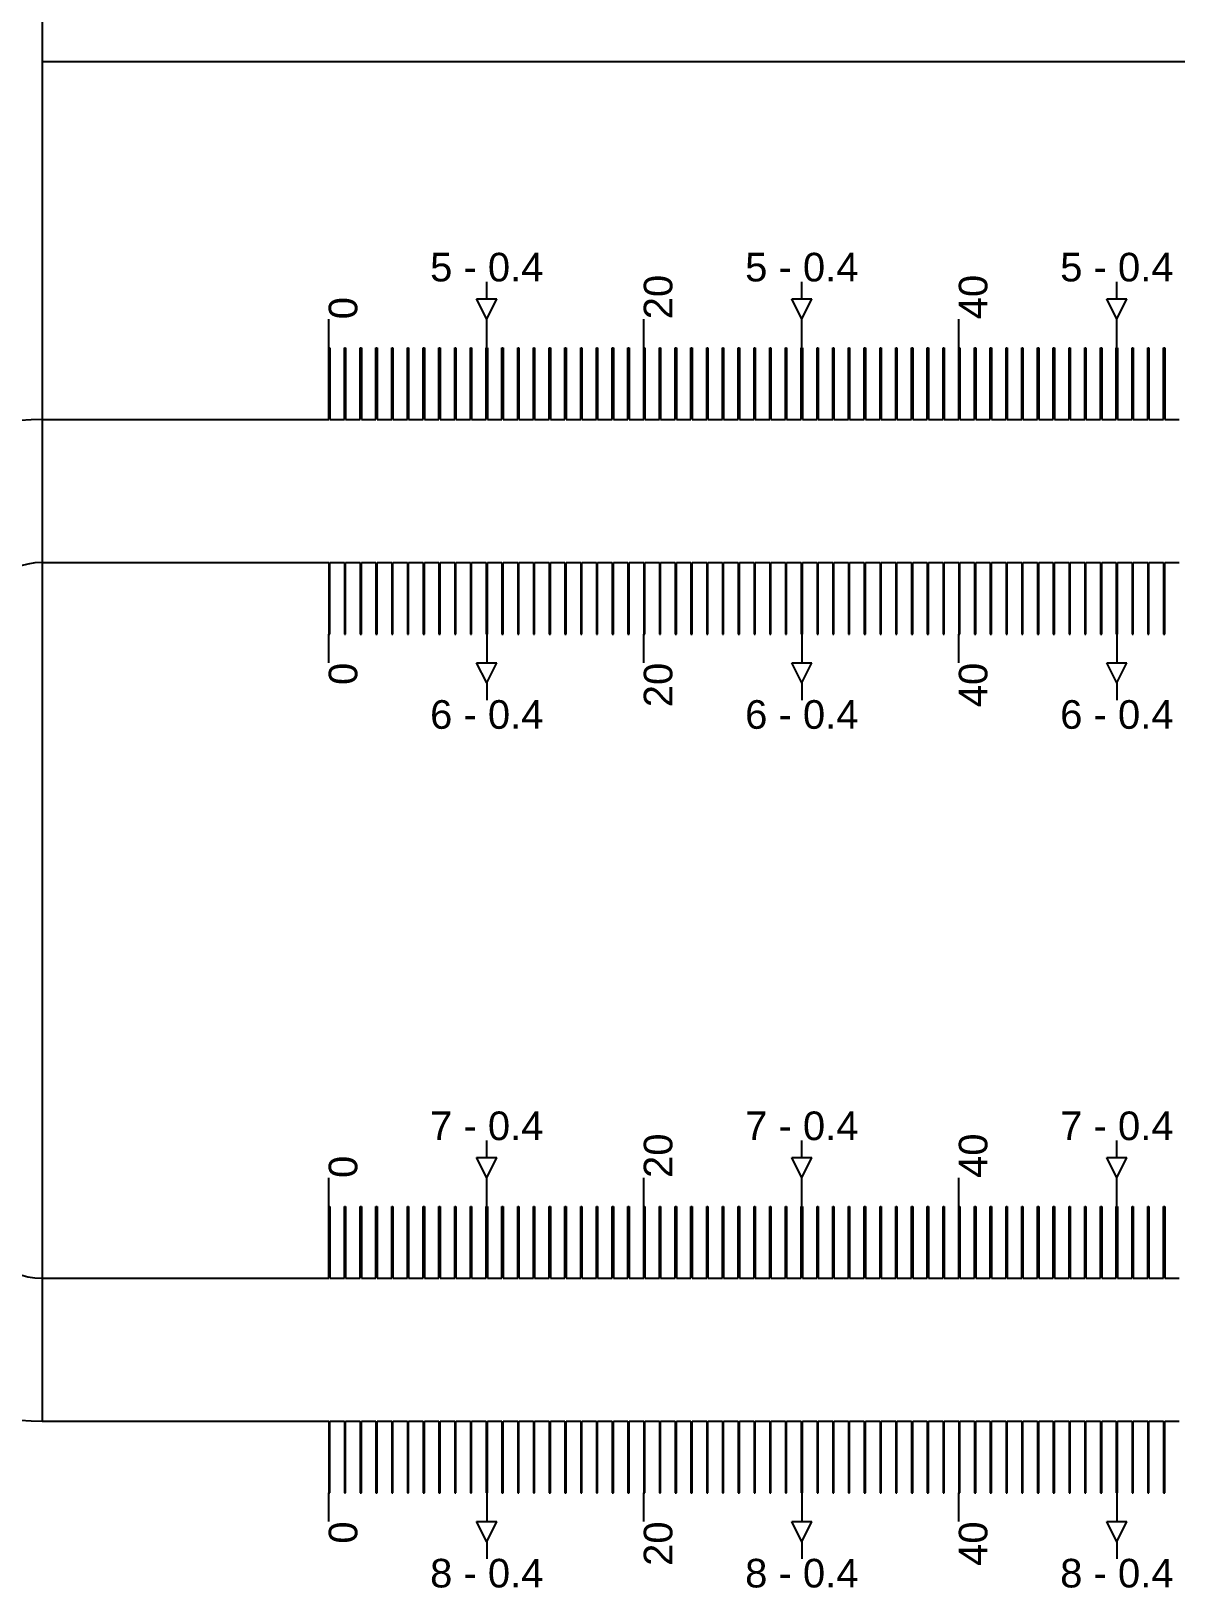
# Model space of a CAD drawing. Extents: x -119394 to 128420, y 74496 to 185496.
# Drawn here: x 38026 to 38426, y 112263 to 112807 of the extents above; entities that cross this region are included whole.
import ezdxf

# ---------------------------------------------------------------- set-up
doc = ezdxf.new("R2010")
doc.units = 13
for name, color, linetype in [('CL - Label-1', 120, 'Continuous'), ('CL - Label-2', 132, 'Continuous'), ('CL - Main', 150, 'Continuous')]:
    doc.layers.add(name, color=color, linetype=linetype)
doc.layers.add('CL - Sub-Micro', color=7, linetype='Continuous', true_color=0x47d1ff)
doc.styles.get("Standard").update_dxf_attribs({"font": 'arial.ttf'})

msp = doc.modelspace()

# ---------------------------------------------------------------- linework, layer by layer
for p, q in [((38030.29, 113270.86), (38030.29, 112320.86)), ((46680.29, 112795.86), (38030.29, 112795.86)), ((38185.49, 112712.94), (38185.49, 112718.94)), ((38295.49, 112712.94), (38295.49, 112718.94)), ((38405.49, 112712.94), (38405.49, 112718.94)), ((38130.29, 112695.86), (38130.29, 112705.86)), ((38185.49, 112695.86), (38185.49, 112705.86)), ((38240.29, 112695.86), (38240.29, 112705.86)), ((38295.49, 112695.86), (38295.49, 112705.86)), ((38350.29, 112695.86), (38350.29, 112705.86)), ((38405.49, 112695.86), (38405.49, 112705.86)), ((38130.29, 112585.86), (38130.29, 112595.86)), ((38185.49, 112595.86), (38185.49, 112585.86)), ((38240.29, 112585.86), (38240.29, 112595.86)), ((38295.49, 112595.86), (38295.49, 112585.86)), ((38350.29, 112585.86), (38350.29, 112595.86)), ((38405.49, 112595.86), (38405.49, 112585.86)), ((38185.49, 112578.79), (38185.49, 112572.79)), ((38295.49, 112578.79), (38295.49, 112572.79)), ((38405.49, 112578.79), (38405.49, 112572.79)), ((38185.49, 112412.94), (38185.49, 112418.94)), ((38295.49, 112412.94), (38295.49, 112418.94)), ((38405.49, 112412.94), (38405.49, 112418.94)), ((38130.29, 112395.86), (38130.29, 112405.86)), ((38185.49, 112395.86), (38185.49, 112405.86)), ((38240.29, 112395.86), (38240.29, 112405.86)), ((38295.49, 112395.86), (38295.49, 112405.86)), ((38350.29, 112395.86), (38350.29, 112405.86)), ((38405.49, 112395.86), (38405.49, 112405.86)), ((38130.29, 112285.86), (38130.29, 112295.86)), ((38185.49, 112295.86), (38185.49, 112285.86)), ((38240.29, 112285.86), (38240.29, 112295.86)), ((38295.49, 112295.86), (38295.49, 112285.86)), ((38350.29, 112285.86), (38350.29, 112295.86)), ((38405.49, 112295.86), (38405.49, 112285.86)), ((38185.49, 112278.79), (38185.49, 112272.79)), ((38295.49, 112278.79), (38295.49, 112272.79)), ((38405.49, 112278.79), (38405.49, 112272.79))]:
    msp.add_line(p, q)
at = {"layer": 'CL - Label-2'}
for p, q in [((38185.49, 112705.86), (38181.95, 112712.96)), ((38181.95, 112712.96), (38189.02, 112712.96)), ((38185.49, 112705.86), (38189.02, 112712.96)), ((38295.49, 112705.86), (38291.95, 112712.96)), ((38291.95, 112712.96), (38299.02, 112712.96)), ((38295.49, 112705.86), (38299.02, 112712.96)), ((38405.49, 112705.86), (38401.95, 112712.96)), ((38401.95, 112712.96), (38409.02, 112712.96)), ((38405.49, 112705.86), (38409.02, 112712.96)), ((38185.49, 112578.79), (38181.95, 112585.89)), ((38181.95, 112585.89), (38189.02, 112585.89)), ((38185.49, 112578.79), (38189.02, 112585.89)), ((38295.49, 112578.79), (38291.95, 112585.89)), ((38291.95, 112585.89), (38299.02, 112585.89)), ((38295.49, 112578.79), (38299.02, 112585.89)), ((38405.49, 112578.79), (38401.95, 112585.89)), ((38401.95, 112585.89), (38409.02, 112585.89)), ((38405.49, 112578.79), (38409.02, 112585.89)), ((38185.49, 112405.86), (38181.95, 112412.96)), ((38181.95, 112412.96), (38189.02, 112412.96)), ((38185.49, 112405.86), (38189.02, 112412.96)), ((38295.49, 112405.86), (38291.95, 112412.96)), ((38291.95, 112412.96), (38299.02, 112412.96)), ((38295.49, 112405.86), (38299.02, 112412.96)), ((38405.49, 112405.86), (38401.95, 112412.96)), ((38401.95, 112412.96), (38409.02, 112412.96)), ((38405.49, 112405.86), (38409.02, 112412.96)), ((38185.49, 112278.79), (38181.95, 112285.89)), ((38181.95, 112285.89), (38189.02, 112285.89)), ((38185.49, 112278.79), (38189.02, 112285.89)), ((38295.49, 112278.79), (38291.95, 112285.89)), ((38291.95, 112285.89), (38299.02, 112285.89)), ((38295.49, 112278.79), (38299.02, 112285.89)), ((38405.49, 112278.79), (38401.95, 112285.89)), ((38401.95, 112285.89), (38409.02, 112285.89)), ((38405.49, 112278.79), (38409.02, 112285.89))]:
    msp.add_line(p, q, dxfattribs=at)
at = {"layer": 'CL - Main'}
for centre, radius, start, end in [((38030.29, 112595.86), 75, 90, 180), ((38030.29, 112595.86), 25, 90, 180), ((38030.29, 112395.86), 75, 180, 270), ((38030.29, 112395.86), 25, 180, 270)]:
    msp.add_arc(centre, radius, start, end, dxfattribs=at)
at = {"layer": 'CL - Sub-Micro'}
for p, q in [((38130.29, 112670.86), (38130.29, 112695.86)), ((38130.29, 112695.86), (38130.69, 112695.86)), ((38130.69, 112695.86), (38130.69, 112670.86)), ((38135.79, 112670.86), (38135.79, 112695.86)), ((38135.79, 112695.86), (38136.19, 112695.86)), ((38136.19, 112695.86), (38136.19, 112670.86)), ((38141.29, 112670.86), (38141.29, 112695.86)), ((38141.29, 112695.86), (38141.69, 112695.86)), ((38141.69, 112695.86), (38141.69, 112670.86)), ((38146.79, 112670.86), (38146.79, 112695.86)), ((38146.79, 112695.86), (38147.19, 112695.86)), ((38147.19, 112695.86), (38147.19, 112670.86)), ((38152.29, 112670.86), (38152.29, 112695.86)), ((38152.29, 112695.86), (38152.69, 112695.86)), ((38152.69, 112695.86), (38152.69, 112670.86)), ((38157.79, 112670.86), (38157.79, 112695.86)), ((38157.79, 112695.86), (38158.19, 112695.86)), ((38158.19, 112695.86), (38158.19, 112670.86)), ((38163.29, 112670.86), (38163.29, 112695.86)), ((38163.29, 112695.86), (38163.69, 112695.86)), ((38163.69, 112695.86), (38163.69, 112670.86)), ((38168.79, 112670.86), (38168.79, 112695.86)), ((38168.79, 112695.86), (38169.19, 112695.86)), ((38169.19, 112695.86), (38169.19, 112670.86)), ((38174.29, 112670.86), (38174.29, 112695.86)), ((38174.29, 112695.86), (38174.69, 112695.86)), ((38174.69, 112695.86), (38174.69, 112670.86)), ((38179.79, 112670.86), (38179.79, 112695.86)), ((38179.79, 112695.86), (38180.19, 112695.86)), ((38180.19, 112695.86), (38180.19, 112670.86)), ((38185.29, 112670.86), (38185.29, 112695.86)), ((38185.29, 112695.86), (38185.69, 112695.86)), ((38185.69, 112695.86), (38185.69, 112670.86)), ((38190.79, 112670.86), (38190.79, 112695.86)), ((38190.79, 112695.86), (38191.19, 112695.86)), ((38191.19, 112695.86), (38191.19, 112670.86)), ((38196.29, 112670.86), (38196.29, 112695.86)), ((38196.29, 112695.86), (38196.69, 112695.86)), ((38196.69, 112695.86), (38196.69, 112670.86)), ((38201.79, 112670.86), (38201.79, 112695.86)), ((38201.79, 112695.86), (38202.19, 112695.86)), ((38202.19, 112695.86), (38202.19, 112670.86)), ((38207.29, 112670.86), (38207.29, 112695.86)), ((38207.29, 112695.86), (38207.69, 112695.86)), ((38207.69, 112695.86), (38207.69, 112670.86)), ((38212.79, 112670.86), (38212.79, 112695.86)), ((38212.79, 112695.86), (38213.19, 112695.86)), ((38213.19, 112695.86), (38213.19, 112670.86)), ((38218.29, 112670.86), (38218.29, 112695.86)), ((38218.29, 112695.86), (38218.69, 112695.86)), ((38218.69, 112695.86), (38218.69, 112670.86)), ((38223.79, 112670.86), (38223.79, 112695.86)), ((38223.79, 112695.86), (38224.19, 112695.86)), ((38224.19, 112695.86), (38224.19, 112670.86)), ((38229.29, 112670.86), (38229.29, 112695.86)), ((38229.29, 112695.86), (38229.69, 112695.86)), ((38229.69, 112695.86), (38229.69, 112670.86)), ((38234.79, 112670.86), (38234.79, 112695.86)), ((38234.79, 112695.86), (38235.19, 112695.86)), ((38235.19, 112695.86), (38235.19, 112670.86)), ((38240.29, 112670.86), (38240.29, 112695.86)), ((38240.29, 112695.86), (38240.69, 112695.86)), ((38240.69, 112695.86), (38240.69, 112670.86)), ((38245.79, 112670.86), (38245.79, 112695.86)), ((38245.79, 112695.86), (38246.19, 112695.86)), ((38246.19, 112695.86), (38246.19, 112670.86)), ((38251.29, 112670.86), (38251.29, 112695.86)), ((38251.29, 112695.86), (38251.69, 112695.86)), ((38251.69, 112695.86), (38251.69, 112670.86)), ((38256.79, 112670.86), (38256.79, 112695.86)), ((38256.79, 112695.86), (38257.19, 112695.86)), ((38257.19, 112695.86), (38257.19, 112670.86)), ((38262.29, 112670.86), (38262.29, 112695.86)), ((38262.29, 112695.86), (38262.69, 112695.86)), ((38262.69, 112695.86), (38262.69, 112670.86)), ((38267.79, 112670.86), (38267.79, 112695.86)), ((38267.79, 112695.86), (38268.19, 112695.86)), ((38268.19, 112695.86), (38268.19, 112670.86)), ((38273.29, 112670.86), (38273.29, 112695.86)), ((38273.29, 112695.86), (38273.69, 112695.86)), ((38273.69, 112695.86), (38273.69, 112670.86)), ((38278.79, 112670.86), (38278.79, 112695.86)), ((38278.79, 112695.86), (38279.19, 112695.86)), ((38279.19, 112695.86), (38279.19, 112670.86)), ((38284.29, 112670.86), (38284.29, 112695.86)), ((38284.29, 112695.86), (38284.69, 112695.86)), ((38284.69, 112695.86), (38284.69, 112670.86)), ((38289.79, 112670.86), (38289.79, 112695.86)), ((38289.79, 112695.86), (38290.19, 112695.86)), ((38290.19, 112695.86), (38290.19, 112670.86)), ((38295.29, 112670.86), (38295.29, 112695.86)), ((38295.29, 112695.86), (38295.69, 112695.86)), ((38295.69, 112695.86), (38295.69, 112670.86)), ((38300.79, 112670.86), (38300.79, 112695.86)), ((38300.79, 112695.86), (38301.19, 112695.86)), ((38301.19, 112695.86), (38301.19, 112670.86)), ((38306.29, 112670.86), (38306.29, 112695.86)), ((38306.29, 112695.86), (38306.69, 112695.86)), ((38306.69, 112695.86), (38306.69, 112670.86)), ((38311.79, 112670.86), (38311.79, 112695.86)), ((38311.79, 112695.86), (38312.19, 112695.86)), ((38312.19, 112695.86), (38312.19, 112670.86)), ((38317.29, 112670.86), (38317.29, 112695.86)), ((38317.29, 112695.86), (38317.69, 112695.86)), ((38317.69, 112695.86), (38317.69, 112670.86)), ((38322.79, 112670.86), (38322.79, 112695.86)), ((38322.79, 112695.86), (38323.19, 112695.86)), ((38323.19, 112695.86), (38323.19, 112670.86)), ((38328.29, 112670.86), (38328.29, 112695.86)), ((38328.29, 112695.86), (38328.69, 112695.86)), ((38328.69, 112695.86), (38328.69, 112670.86)), ((38333.79, 112670.86), (38333.79, 112695.86)), ((38333.79, 112695.86), (38334.19, 112695.86)), ((38334.19, 112695.86), (38334.19, 112670.86)), ((38339.29, 112670.86), (38339.29, 112695.86)), ((38339.29, 112695.86), (38339.69, 112695.86)), ((38339.69, 112695.86), (38339.69, 112670.86)), ((38344.79, 112670.86), (38344.79, 112695.86)), ((38344.79, 112695.86), (38345.19, 112695.86)), ((38345.19, 112695.86), (38345.19, 112670.86)), ((38350.29, 112670.86), (38350.29, 112695.86)), ((38350.29, 112695.86), (38350.69, 112695.86)), ((38350.69, 112695.86), (38350.69, 112670.86)), ((38355.79, 112670.86), (38355.79, 112695.86)), ((38355.79, 112695.86), (38356.19, 112695.86)), ((38356.19, 112695.86), (38356.19, 112670.86)), ((38361.29, 112670.86), (38361.29, 112695.86)), ((38361.29, 112695.86), (38361.69, 112695.86)), ((38361.69, 112695.86), (38361.69, 112670.86)), ((38366.79, 112670.86), (38366.79, 112695.86)), ((38366.79, 112695.86), (38367.19, 112695.86)), ((38367.19, 112695.86), (38367.19, 112670.86)), ((38372.29, 112670.86), (38372.29, 112695.86)), ((38372.29, 112695.86), (38372.69, 112695.86)), ((38372.69, 112695.86), (38372.69, 112670.86)), ((38377.79, 112670.86), (38377.79, 112695.86)), ((38377.79, 112695.86), (38378.19, 112695.86)), ((38378.19, 112695.86), (38378.19, 112670.86)), ((38383.29, 112670.86), (38383.29, 112695.86)), ((38383.29, 112695.86), (38383.69, 112695.86)), ((38383.69, 112695.86), (38383.69, 112670.86)), ((38388.79, 112670.86), (38388.79, 112695.86)), ((38388.79, 112695.86), (38389.19, 112695.86)), ((38389.19, 112695.86), (38389.19, 112670.86)), ((38394.29, 112670.86), (38394.29, 112695.86)), ((38394.29, 112695.86), (38394.69, 112695.86)), ((38394.69, 112695.86), (38394.69, 112670.86)), ((38399.79, 112670.86), (38399.79, 112695.86)), ((38399.79, 112695.86), (38400.19, 112695.86)), ((38400.19, 112695.86), (38400.19, 112670.86)), ((38405.29, 112670.86), (38405.29, 112695.86)), ((38405.29, 112695.86), (38405.69, 112695.86)), ((38405.69, 112695.86), (38405.69, 112670.86)), ((38410.79, 112670.86), (38410.79, 112695.86)), ((38410.79, 112695.86), (38411.19, 112695.86)), ((38411.19, 112695.86), (38411.19, 112670.86)), ((38416.29, 112670.86), (38416.29, 112695.86)), ((38416.29, 112695.86), (38416.69, 112695.86)), ((38416.69, 112695.86), (38416.69, 112670.86)), ((38421.79, 112670.86), (38421.79, 112695.86)), ((38421.79, 112695.86), (38422.19, 112695.86)), ((38422.19, 112695.86), (38422.19, 112670.86)), ((38030.29, 112670.86), (38130.29, 112670.86)), ((38130.69, 112670.86), (38135.79, 112670.86)), ((38136.19, 112670.86), (38141.29, 112670.86)), ((38141.69, 112670.86), (38146.79, 112670.86)), ((38147.19, 112670.86), (38152.29, 112670.86)), ((38152.69, 112670.86), (38157.79, 112670.86)), ((38158.19, 112670.86), (38163.29, 112670.86)), ((38163.69, 112670.86), (38168.79, 112670.86)), ((38169.19, 112670.86), (38174.29, 112670.86)), ((38174.69, 112670.86), (38179.79, 112670.86)), ((38180.19, 112670.86), (38185.29, 112670.86)), ((38185.69, 112670.86), (38190.79, 112670.86)), ((38191.19, 112670.86), (38196.29, 112670.86)), ((38196.69, 112670.86), (38201.79, 112670.86)), ((38202.19, 112670.86), (38207.29, 112670.86)), ((38207.69, 112670.86), (38212.79, 112670.86)), ((38213.19, 112670.86), (38218.29, 112670.86)), ((38218.69, 112670.86), (38223.79, 112670.86)), ((38224.19, 112670.86), (38229.29, 112670.86)), ((38229.69, 112670.86), (38234.79, 112670.86)), ((38235.19, 112670.86), (38240.29, 112670.86)), ((38240.69, 112670.86), (38245.79, 112670.86)), ((38246.19, 112670.86), (38251.29, 112670.86)), ((38251.69, 112670.86), (38256.79, 112670.86)), ((38257.19, 112670.86), (38262.29, 112670.86)), ((38262.69, 112670.86), (38267.79, 112670.86)), ((38268.19, 112670.86), (38273.29, 112670.86)), ((38273.69, 112670.86), (38278.79, 112670.86)), ((38279.19, 112670.86), (38284.29, 112670.86)), ((38284.69, 112670.86), (38289.79, 112670.86)), ((38290.19, 112670.86), (38295.29, 112670.86)), ((38295.69, 112670.86), (38300.79, 112670.86)), ((38301.19, 112670.86), (38306.29, 112670.86)), ((38306.69, 112670.86), (38311.79, 112670.86)), ((38312.19, 112670.86), (38317.29, 112670.86)), ((38317.69, 112670.86), (38322.79, 112670.86)), ((38323.19, 112670.86), (38328.29, 112670.86)), ((38328.69, 112670.86), (38333.79, 112670.86)), ((38334.19, 112670.86), (38339.29, 112670.86)), ((38339.69, 112670.86), (38344.79, 112670.86)), ((38345.19, 112670.86), (38350.29, 112670.86)), ((38350.69, 112670.86), (38355.79, 112670.86)), ((38356.19, 112670.86), (38361.29, 112670.86)), ((38361.69, 112670.86), (38366.79, 112670.86)), ((38367.19, 112670.86), (38372.29, 112670.86)), ((38372.69, 112670.86), (38377.79, 112670.86)), ((38378.19, 112670.86), (38383.29, 112670.86)), ((38383.69, 112670.86), (38388.79, 112670.86)), ((38389.19, 112670.86), (38394.29, 112670.86)), ((38394.69, 112670.86), (38399.79, 112670.86)), ((38400.19, 112670.86), (38405.29, 112670.86)), ((38405.69, 112670.86), (38410.79, 112670.86)), ((38411.19, 112670.86), (38416.29, 112670.86)), ((38416.69, 112670.86), (38421.79, 112670.86)), ((38422.19, 112670.86), (38427.29, 112670.86)), ((38030.29, 112620.86), (38130.29, 112620.86)), ((38130.29, 112620.86), (38130.29, 112595.86)), ((38130.69, 112595.86), (38130.69, 112620.86)), ((38130.69, 112620.86), (38135.79, 112620.86)), ((38135.79, 112620.86), (38135.79, 112595.86)), ((38136.19, 112595.86), (38136.19, 112620.86)), ((38136.19, 112620.86), (38141.29, 112620.86)), ((38141.29, 112620.86), (38141.29, 112595.86)), ((38141.69, 112595.86), (38141.69, 112620.86)), ((38141.69, 112620.86), (38146.79, 112620.86)), ((38146.79, 112620.86), (38146.79, 112595.86)), ((38147.19, 112595.86), (38147.19, 112620.86)), ((38147.19, 112620.86), (38152.29, 112620.86)), ((38152.29, 112620.86), (38152.29, 112595.86)), ((38152.69, 112595.86), (38152.69, 112620.86)), ((38152.69, 112620.86), (38157.79, 112620.86)), ((38157.79, 112620.86), (38157.79, 112595.86)), ((38158.19, 112595.86), (38158.19, 112620.86)), ((38158.19, 112620.86), (38163.29, 112620.86)), ((38163.29, 112620.86), (38163.29, 112595.86)), ((38163.69, 112595.86), (38163.69, 112620.86)), ((38163.69, 112620.86), (38168.79, 112620.86)), ((38168.79, 112620.86), (38168.79, 112595.86)), ((38169.19, 112595.86), (38169.19, 112620.86)), ((38169.19, 112620.86), (38174.29, 112620.86)), ((38174.29, 112620.86), (38174.29, 112595.86)), ((38174.69, 112595.86), (38174.69, 112620.86)), ((38174.69, 112620.86), (38179.79, 112620.86)), ((38179.79, 112620.86), (38179.79, 112595.86)), ((38180.19, 112595.86), (38180.19, 112620.86)), ((38180.19, 112620.86), (38185.29, 112620.86)), ((38185.29, 112620.86), (38185.29, 112595.86)), ((38185.69, 112595.86), (38185.69, 112620.86)), ((38185.69, 112620.86), (38190.79, 112620.86)), ((38190.79, 112620.86), (38190.79, 112595.86)), ((38191.19, 112595.86), (38191.19, 112620.86)), ((38191.19, 112620.86), (38196.29, 112620.86)), ((38196.29, 112620.86), (38196.29, 112595.86)), ((38196.69, 112595.86), (38196.69, 112620.86)), ((38196.69, 112620.86), (38201.79, 112620.86)), ((38201.79, 112620.86), (38201.79, 112595.86)), ((38202.19, 112595.86), (38202.19, 112620.86)), ((38202.19, 112620.86), (38207.29, 112620.86)), ((38207.29, 112620.86), (38207.29, 112595.86)), ((38207.69, 112595.86), (38207.69, 112620.86)), ((38207.69, 112620.86), (38212.79, 112620.86)), ((38212.79, 112620.86), (38212.79, 112595.86)), ((38213.19, 112595.86), (38213.19, 112620.86)), ((38213.19, 112620.86), (38218.29, 112620.86)), ((38218.29, 112620.86), (38218.29, 112595.86)), ((38218.69, 112595.86), (38218.69, 112620.86)), ((38218.69, 112620.86), (38223.79, 112620.86)), ((38223.79, 112620.86), (38223.79, 112595.86)), ((38224.19, 112595.86), (38224.19, 112620.86)), ((38224.19, 112620.86), (38229.29, 112620.86)), ((38229.29, 112620.86), (38229.29, 112595.86)), ((38229.69, 112595.86), (38229.69, 112620.86)), ((38229.69, 112620.86), (38234.79, 112620.86)), ((38234.79, 112620.86), (38234.79, 112595.86)), ((38235.19, 112595.86), (38235.19, 112620.86)), ((38235.19, 112620.86), (38240.29, 112620.86)), ((38240.29, 112620.86), (38240.29, 112595.86)), ((38240.69, 112595.86), (38240.69, 112620.86)), ((38240.69, 112620.86), (38245.79, 112620.86)), ((38245.79, 112620.86), (38245.79, 112595.86)), ((38246.19, 112595.86), (38246.19, 112620.86)), ((38246.19, 112620.86), (38251.29, 112620.86)), ((38251.29, 112620.86), (38251.29, 112595.86)), ((38251.69, 112595.86), (38251.69, 112620.86)), ((38251.69, 112620.86), (38256.79, 112620.86)), ((38256.79, 112620.86), (38256.79, 112595.86)), ((38257.19, 112595.86), (38257.19, 112620.86)), ((38257.19, 112620.86), (38262.29, 112620.86)), ((38262.29, 112620.86), (38262.29, 112595.86)), ((38262.69, 112595.86), (38262.69, 112620.86)), ((38262.69, 112620.86), (38267.79, 112620.86)), ((38267.79, 112620.86), (38267.79, 112595.86)), ((38268.19, 112595.86), (38268.19, 112620.86)), ((38268.19, 112620.86), (38273.29, 112620.86)), ((38273.29, 112620.86), (38273.29, 112595.86)), ((38273.69, 112595.86), (38273.69, 112620.86)), ((38273.69, 112620.86), (38278.79, 112620.86)), ((38278.79, 112620.86), (38278.79, 112595.86)), ((38279.19, 112595.86), (38279.19, 112620.86)), ((38279.19, 112620.86), (38284.29, 112620.86)), ((38284.29, 112620.86), (38284.29, 112595.86)), ((38284.69, 112595.86), (38284.69, 112620.86)), ((38284.69, 112620.86), (38289.79, 112620.86)), ((38289.79, 112620.86), (38289.79, 112595.86)), ((38290.19, 112595.86), (38290.19, 112620.86)), ((38290.19, 112620.86), (38295.29, 112620.86)), ((38295.29, 112620.86), (38295.29, 112595.86)), ((38295.69, 112595.86), (38295.69, 112620.86)), ((38295.69, 112620.86), (38300.79, 112620.86)), ((38300.79, 112620.86), (38300.79, 112595.86)), ((38301.19, 112595.86), (38301.19, 112620.86)), ((38301.19, 112620.86), (38306.29, 112620.86)), ((38306.29, 112620.86), (38306.29, 112595.86)), ((38306.69, 112595.86), (38306.69, 112620.86)), ((38306.69, 112620.86), (38311.79, 112620.86)), ((38311.79, 112620.86), (38311.79, 112595.86)), ((38312.19, 112595.86), (38312.19, 112620.86)), ((38312.19, 112620.86), (38317.29, 112620.86)), ((38317.29, 112620.86), (38317.29, 112595.86)), ((38317.69, 112595.86), (38317.69, 112620.86)), ((38317.69, 112620.86), (38322.79, 112620.86)), ((38322.79, 112620.86), (38322.79, 112595.86)), ((38323.19, 112595.86), (38323.19, 112620.86)), ((38323.19, 112620.86), (38328.29, 112620.86)), ((38328.29, 112620.86), (38328.29, 112595.86)), ((38328.69, 112595.86), (38328.69, 112620.86)), ((38328.69, 112620.86), (38333.79, 112620.86)), ((38333.79, 112620.86), (38333.79, 112595.86)), ((38334.19, 112595.86), (38334.19, 112620.86)), ((38334.19, 112620.86), (38339.29, 112620.86)), ((38339.29, 112620.86), (38339.29, 112595.86)), ((38339.69, 112595.86), (38339.69, 112620.86)), ((38339.69, 112620.86), (38344.79, 112620.86)), ((38344.79, 112620.86), (38344.79, 112595.86)), ((38345.19, 112595.86), (38345.19, 112620.86)), ((38345.19, 112620.86), (38350.29, 112620.86)), ((38350.29, 112620.86), (38350.29, 112595.86)), ((38350.69, 112595.86), (38350.69, 112620.86)), ((38350.69, 112620.86), (38355.79, 112620.86)), ((38355.79, 112620.86), (38355.79, 112595.86)), ((38356.19, 112595.86), (38356.19, 112620.86)), ((38356.19, 112620.86), (38361.29, 112620.86)), ((38361.29, 112620.86), (38361.29, 112595.86)), ((38361.69, 112595.86), (38361.69, 112620.86)), ((38361.69, 112620.86), (38366.79, 112620.86)), ((38366.79, 112620.86), (38366.79, 112595.86)), ((38367.19, 112595.86), (38367.19, 112620.86)), ((38367.19, 112620.86), (38372.29, 112620.86)), ((38372.29, 112620.86), (38372.29, 112595.86)), ((38372.69, 112595.86), (38372.69, 112620.86)), ((38372.69, 112620.86), (38377.79, 112620.86)), ((38377.79, 112620.86), (38377.79, 112595.86)), ((38378.19, 112595.86), (38378.19, 112620.86)), ((38378.19, 112620.86), (38383.29, 112620.86)), ((38383.29, 112620.86), (38383.29, 112595.86)), ((38383.69, 112595.86), (38383.69, 112620.86)), ((38383.69, 112620.86), (38388.79, 112620.86)), ((38388.79, 112620.86), (38388.79, 112595.86)), ((38389.19, 112595.86), (38389.19, 112620.86)), ((38389.19, 112620.86), (38394.29, 112620.86)), ((38394.29, 112620.86), (38394.29, 112595.86)), ((38394.69, 112595.86), (38394.69, 112620.86)), ((38394.69, 112620.86), (38399.79, 112620.86)), ((38399.79, 112620.86), (38399.79, 112595.86)), ((38400.19, 112595.86), (38400.19, 112620.86)), ((38400.19, 112620.86), (38405.29, 112620.86)), ((38405.29, 112620.86), (38405.29, 112595.86)), ((38405.69, 112595.86), (38405.69, 112620.86)), ((38405.69, 112620.86), (38410.79, 112620.86)), ((38410.79, 112620.86), (38410.79, 112595.86)), ((38411.19, 112595.86), (38411.19, 112620.86)), ((38411.19, 112620.86), (38416.29, 112620.86)), ((38416.29, 112620.86), (38416.29, 112595.86)), ((38416.69, 112595.86), (38416.69, 112620.86)), ((38416.69, 112620.86), (38421.79, 112620.86)), ((38421.79, 112620.86), (38421.79, 112595.86)), ((38422.19, 112595.86), (38422.19, 112620.86)), ((38422.19, 112620.86), (38427.29, 112620.86)), ((38130.29, 112595.86), (38130.69, 112595.86)), ((38135.79, 112595.86), (38136.19, 112595.86)), ((38141.29, 112595.86), (38141.69, 112595.86)), ((38146.79, 112595.86), (38147.19, 112595.86)), ((38152.29, 112595.86), (38152.69, 112595.86)), ((38157.79, 112595.86), (38158.19, 112595.86)), ((38163.29, 112595.86), (38163.69, 112595.86)), ((38168.79, 112595.86), (38169.19, 112595.86)), ((38174.29, 112595.86), (38174.69, 112595.86)), ((38179.79, 112595.86), (38180.19, 112595.86)), ((38185.29, 112595.86), (38185.69, 112595.86)), ((38190.79, 112595.86), (38191.19, 112595.86)), ((38196.29, 112595.86), (38196.69, 112595.86)), ((38201.79, 112595.86), (38202.19, 112595.86)), ((38207.29, 112595.86), (38207.69, 112595.86)), ((38212.79, 112595.86), (38213.19, 112595.86)), ((38218.29, 112595.86), (38218.69, 112595.86)), ((38223.79, 112595.86), (38224.19, 112595.86)), ((38229.29, 112595.86), (38229.69, 112595.86)), ((38234.79, 112595.86), (38235.19, 112595.86)), ((38240.29, 112595.86), (38240.69, 112595.86)), ((38245.79, 112595.86), (38246.19, 112595.86)), ((38251.29, 112595.86), (38251.69, 112595.86)), ((38256.79, 112595.86), (38257.19, 112595.86)), ((38262.29, 112595.86), (38262.69, 112595.86)), ((38267.79, 112595.86), (38268.19, 112595.86)), ((38273.29, 112595.86), (38273.69, 112595.86)), ((38278.79, 112595.86), (38279.19, 112595.86)), ((38284.29, 112595.86), (38284.69, 112595.86)), ((38289.79, 112595.86), (38290.19, 112595.86)), ((38295.29, 112595.86), (38295.69, 112595.86)), ((38300.79, 112595.86), (38301.19, 112595.86)), ((38306.29, 112595.86), (38306.69, 112595.86)), ((38311.79, 112595.86), (38312.19, 112595.86)), ((38317.29, 112595.86), (38317.69, 112595.86)), ((38322.79, 112595.86), (38323.19, 112595.86)), ((38328.29, 112595.86), (38328.69, 112595.86)), ((38333.79, 112595.86), (38334.19, 112595.86)), ((38339.29, 112595.86), (38339.69, 112595.86)), ((38344.79, 112595.86), (38345.19, 112595.86)), ((38350.29, 112595.86), (38350.69, 112595.86)), ((38355.79, 112595.86), (38356.19, 112595.86)), ((38361.29, 112595.86), (38361.69, 112595.86)), ((38366.79, 112595.86), (38367.19, 112595.86)), ((38372.29, 112595.86), (38372.69, 112595.86)), ((38377.79, 112595.86), (38378.19, 112595.86)), ((38383.29, 112595.86), (38383.69, 112595.86)), ((38388.79, 112595.86), (38389.19, 112595.86)), ((38394.29, 112595.86), (38394.69, 112595.86)), ((38399.79, 112595.86), (38400.19, 112595.86)), ((38405.29, 112595.86), (38405.69, 112595.86)), ((38410.79, 112595.86), (38411.19, 112595.86)), ((38416.29, 112595.86), (38416.69, 112595.86)), ((38421.79, 112595.86), (38422.19, 112595.86)), ((38130.29, 112370.86), (38130.29, 112395.86)), ((38130.29, 112395.86), (38130.69, 112395.86)), ((38130.69, 112395.86), (38130.69, 112370.86)), ((38135.79, 112370.86), (38135.79, 112395.86)), ((38135.79, 112395.86), (38136.19, 112395.86)), ((38136.19, 112395.86), (38136.19, 112370.86)), ((38141.29, 112370.86), (38141.29, 112395.86)), ((38141.29, 112395.86), (38141.69, 112395.86)), ((38141.69, 112395.86), (38141.69, 112370.86)), ((38146.79, 112370.86), (38146.79, 112395.86)), ((38146.79, 112395.86), (38147.19, 112395.86)), ((38147.19, 112395.86), (38147.19, 112370.86)), ((38152.29, 112370.86), (38152.29, 112395.86)), ((38152.29, 112395.86), (38152.69, 112395.86)), ((38152.69, 112395.86), (38152.69, 112370.86)), ((38157.79, 112370.86), (38157.79, 112395.86)), ((38157.79, 112395.86), (38158.19, 112395.86)), ((38158.19, 112395.86), (38158.19, 112370.86)), ((38163.29, 112370.86), (38163.29, 112395.86)), ((38163.29, 112395.86), (38163.69, 112395.86)), ((38163.69, 112395.86), (38163.69, 112370.86)), ((38168.79, 112370.86), (38168.79, 112395.86)), ((38168.79, 112395.86), (38169.19, 112395.86)), ((38169.19, 112395.86), (38169.19, 112370.86)), ((38174.29, 112370.86), (38174.29, 112395.86)), ((38174.29, 112395.86), (38174.69, 112395.86)), ((38174.69, 112395.86), (38174.69, 112370.86)), ((38179.79, 112370.86), (38179.79, 112395.86)), ((38179.79, 112395.86), (38180.19, 112395.86)), ((38180.19, 112395.86), (38180.19, 112370.86)), ((38185.29, 112370.86), (38185.29, 112395.86)), ((38185.29, 112395.86), (38185.69, 112395.86)), ((38185.69, 112395.86), (38185.69, 112370.86)), ((38190.79, 112370.86), (38190.79, 112395.86)), ((38190.79, 112395.86), (38191.19, 112395.86)), ((38191.19, 112395.86), (38191.19, 112370.86)), ((38196.29, 112370.86), (38196.29, 112395.86)), ((38196.29, 112395.86), (38196.69, 112395.86)), ((38196.69, 112395.86), (38196.69, 112370.86)), ((38201.79, 112370.86), (38201.79, 112395.86)), ((38201.79, 112395.86), (38202.19, 112395.86)), ((38202.19, 112395.86), (38202.19, 112370.86)), ((38207.29, 112370.86), (38207.29, 112395.86)), ((38207.29, 112395.86), (38207.69, 112395.86)), ((38207.69, 112395.86), (38207.69, 112370.86)), ((38212.79, 112370.86), (38212.79, 112395.86)), ((38212.79, 112395.86), (38213.19, 112395.86)), ((38213.19, 112395.86), (38213.19, 112370.86)), ((38218.29, 112370.86), (38218.29, 112395.86)), ((38218.29, 112395.86), (38218.69, 112395.86)), ((38218.69, 112395.86), (38218.69, 112370.86)), ((38223.79, 112370.86), (38223.79, 112395.86)), ((38223.79, 112395.86), (38224.19, 112395.86)), ((38224.19, 112395.86), (38224.19, 112370.86)), ((38229.29, 112370.86), (38229.29, 112395.86)), ((38229.29, 112395.86), (38229.69, 112395.86)), ((38229.69, 112395.86), (38229.69, 112370.86)), ((38234.79, 112370.86), (38234.79, 112395.86)), ((38234.79, 112395.86), (38235.19, 112395.86)), ((38235.19, 112395.86), (38235.19, 112370.86)), ((38240.29, 112370.86), (38240.29, 112395.86)), ((38240.29, 112395.86), (38240.69, 112395.86)), ((38240.69, 112395.86), (38240.69, 112370.86)), ((38245.79, 112370.86), (38245.79, 112395.86)), ((38245.79, 112395.86), (38246.19, 112395.86)), ((38246.19, 112395.86), (38246.19, 112370.86)), ((38251.29, 112370.86), (38251.29, 112395.86)), ((38251.29, 112395.86), (38251.69, 112395.86)), ((38251.69, 112395.86), (38251.69, 112370.86)), ((38256.79, 112370.86), (38256.79, 112395.86)), ((38256.79, 112395.86), (38257.19, 112395.86)), ((38257.19, 112395.86), (38257.19, 112370.86)), ((38262.29, 112370.86), (38262.29, 112395.86)), ((38262.29, 112395.86), (38262.69, 112395.86)), ((38262.69, 112395.86), (38262.69, 112370.86)), ((38267.79, 112370.86), (38267.79, 112395.86)), ((38267.79, 112395.86), (38268.19, 112395.86)), ((38268.19, 112395.86), (38268.19, 112370.86)), ((38273.29, 112370.86), (38273.29, 112395.86)), ((38273.29, 112395.86), (38273.69, 112395.86)), ((38273.69, 112395.86), (38273.69, 112370.86)), ((38278.79, 112370.86), (38278.79, 112395.86)), ((38278.79, 112395.86), (38279.19, 112395.86)), ((38279.19, 112395.86), (38279.19, 112370.86)), ((38284.29, 112370.86), (38284.29, 112395.86)), ((38284.29, 112395.86), (38284.69, 112395.86)), ((38284.69, 112395.86), (38284.69, 112370.86)), ((38289.79, 112370.86), (38289.79, 112395.86)), ((38289.79, 112395.86), (38290.19, 112395.86)), ((38290.19, 112395.86), (38290.19, 112370.86)), ((38295.29, 112370.86), (38295.29, 112395.86)), ((38295.29, 112395.86), (38295.69, 112395.86)), ((38295.69, 112395.86), (38295.69, 112370.86)), ((38300.79, 112370.86), (38300.79, 112395.86)), ((38300.79, 112395.86), (38301.19, 112395.86)), ((38301.19, 112395.86), (38301.19, 112370.86)), ((38306.29, 112370.86), (38306.29, 112395.86)), ((38306.29, 112395.86), (38306.69, 112395.86)), ((38306.69, 112395.86), (38306.69, 112370.86)), ((38311.79, 112370.86), (38311.79, 112395.86)), ((38311.79, 112395.86), (38312.19, 112395.86)), ((38312.19, 112395.86), (38312.19, 112370.86)), ((38317.29, 112370.86), (38317.29, 112395.86)), ((38317.29, 112395.86), (38317.69, 112395.86)), ((38317.69, 112395.86), (38317.69, 112370.86)), ((38322.79, 112370.86), (38322.79, 112395.86)), ((38322.79, 112395.86), (38323.19, 112395.86)), ((38323.19, 112395.86), (38323.19, 112370.86)), ((38328.29, 112370.86), (38328.29, 112395.86)), ((38328.29, 112395.86), (38328.69, 112395.86)), ((38328.69, 112395.86), (38328.69, 112370.86)), ((38333.79, 112370.86), (38333.79, 112395.86)), ((38333.79, 112395.86), (38334.19, 112395.86)), ((38334.19, 112395.86), (38334.19, 112370.86)), ((38339.29, 112370.86), (38339.29, 112395.86)), ((38339.29, 112395.86), (38339.69, 112395.86)), ((38339.69, 112395.86), (38339.69, 112370.86)), ((38344.79, 112370.86), (38344.79, 112395.86)), ((38344.79, 112395.86), (38345.19, 112395.86)), ((38345.19, 112395.86), (38345.19, 112370.86)), ((38350.29, 112370.86), (38350.29, 112395.86)), ((38350.29, 112395.86), (38350.69, 112395.86)), ((38350.69, 112395.86), (38350.69, 112370.86)), ((38355.79, 112370.86), (38355.79, 112395.86)), ((38355.79, 112395.86), (38356.19, 112395.86)), ((38356.19, 112395.86), (38356.19, 112370.86)), ((38361.29, 112370.86), (38361.29, 112395.86)), ((38361.29, 112395.86), (38361.69, 112395.86)), ((38361.69, 112395.86), (38361.69, 112370.86)), ((38366.79, 112370.86), (38366.79, 112395.86)), ((38366.79, 112395.86), (38367.19, 112395.86)), ((38367.19, 112395.86), (38367.19, 112370.86)), ((38372.29, 112370.86), (38372.29, 112395.86)), ((38372.29, 112395.86), (38372.69, 112395.86)), ((38372.69, 112395.86), (38372.69, 112370.86)), ((38377.79, 112370.86), (38377.79, 112395.86)), ((38377.79, 112395.86), (38378.19, 112395.86)), ((38378.19, 112395.86), (38378.19, 112370.86)), ((38383.29, 112370.86), (38383.29, 112395.86)), ((38383.29, 112395.86), (38383.69, 112395.86)), ((38383.69, 112395.86), (38383.69, 112370.86)), ((38388.79, 112370.86), (38388.79, 112395.86)), ((38388.79, 112395.86), (38389.19, 112395.86)), ((38389.19, 112395.86), (38389.19, 112370.86)), ((38394.29, 112370.86), (38394.29, 112395.86)), ((38394.29, 112395.86), (38394.69, 112395.86)), ((38394.69, 112395.86), (38394.69, 112370.86)), ((38399.79, 112370.86), (38399.79, 112395.86)), ((38399.79, 112395.86), (38400.19, 112395.86)), ((38400.19, 112395.86), (38400.19, 112370.86)), ((38405.29, 112370.86), (38405.29, 112395.86)), ((38405.29, 112395.86), (38405.69, 112395.86)), ((38405.69, 112395.86), (38405.69, 112370.86)), ((38410.79, 112370.86), (38410.79, 112395.86)), ((38410.79, 112395.86), (38411.19, 112395.86)), ((38411.19, 112395.86), (38411.19, 112370.86)), ((38416.29, 112370.86), (38416.29, 112395.86)), ((38416.29, 112395.86), (38416.69, 112395.86)), ((38416.69, 112395.86), (38416.69, 112370.86)), ((38421.79, 112370.86), (38421.79, 112395.86)), ((38421.79, 112395.86), (38422.19, 112395.86)), ((38422.19, 112395.86), (38422.19, 112370.86)), ((38030.29, 112370.86), (38130.29, 112370.86)), ((38130.69, 112370.86), (38135.79, 112370.86)), ((38136.19, 112370.86), (38141.29, 112370.86)), ((38141.69, 112370.86), (38146.79, 112370.86)), ((38147.19, 112370.86), (38152.29, 112370.86)), ((38152.69, 112370.86), (38157.79, 112370.86)), ((38158.19, 112370.86), (38163.29, 112370.86)), ((38163.69, 112370.86), (38168.79, 112370.86)), ((38169.19, 112370.86), (38174.29, 112370.86)), ((38174.69, 112370.86), (38179.79, 112370.86)), ((38180.19, 112370.86), (38185.29, 112370.86)), ((38185.69, 112370.86), (38190.79, 112370.86)), ((38191.19, 112370.86), (38196.29, 112370.86)), ((38196.69, 112370.86), (38201.79, 112370.86)), ((38202.19, 112370.86), (38207.29, 112370.86)), ((38207.69, 112370.86), (38212.79, 112370.86)), ((38213.19, 112370.86), (38218.29, 112370.86)), ((38218.69, 112370.86), (38223.79, 112370.86)), ((38224.19, 112370.86), (38229.29, 112370.86)), ((38229.69, 112370.86), (38234.79, 112370.86)), ((38235.19, 112370.86), (38240.29, 112370.86)), ((38240.69, 112370.86), (38245.79, 112370.86)), ((38246.19, 112370.86), (38251.29, 112370.86)), ((38251.69, 112370.86), (38256.79, 112370.86)), ((38257.19, 112370.86), (38262.29, 112370.86)), ((38262.69, 112370.86), (38267.79, 112370.86)), ((38268.19, 112370.86), (38273.29, 112370.86)), ((38273.69, 112370.86), (38278.79, 112370.86)), ((38279.19, 112370.86), (38284.29, 112370.86)), ((38284.69, 112370.86), (38289.79, 112370.86)), ((38290.19, 112370.86), (38295.29, 112370.86)), ((38295.69, 112370.86), (38300.79, 112370.86)), ((38301.19, 112370.86), (38306.29, 112370.86)), ((38306.69, 112370.86), (38311.79, 112370.86)), ((38312.19, 112370.86), (38317.29, 112370.86)), ((38317.69, 112370.86), (38322.79, 112370.86)), ((38323.19, 112370.86), (38328.29, 112370.86)), ((38328.69, 112370.86), (38333.79, 112370.86)), ((38334.19, 112370.86), (38339.29, 112370.86)), ((38339.69, 112370.86), (38344.79, 112370.86)), ((38345.19, 112370.86), (38350.29, 112370.86)), ((38350.69, 112370.86), (38355.79, 112370.86)), ((38356.19, 112370.86), (38361.29, 112370.86)), ((38361.69, 112370.86), (38366.79, 112370.86)), ((38367.19, 112370.86), (38372.29, 112370.86)), ((38372.69, 112370.86), (38377.79, 112370.86)), ((38378.19, 112370.86), (38383.29, 112370.86)), ((38383.69, 112370.86), (38388.79, 112370.86)), ((38389.19, 112370.86), (38394.29, 112370.86)), ((38394.69, 112370.86), (38399.79, 112370.86)), ((38400.19, 112370.86), (38405.29, 112370.86)), ((38405.69, 112370.86), (38410.79, 112370.86)), ((38411.19, 112370.86), (38416.29, 112370.86)), ((38416.69, 112370.86), (38421.79, 112370.86)), ((38422.19, 112370.86), (38427.29, 112370.86)), ((38030.29, 112320.86), (38130.29, 112320.86)), ((38130.29, 112320.86), (38130.29, 112295.86)), ((38130.69, 112295.86), (38130.69, 112320.86)), ((38130.69, 112320.86), (38135.79, 112320.86)), ((38135.79, 112320.86), (38135.79, 112295.86)), ((38136.19, 112295.86), (38136.19, 112320.86)), ((38136.19, 112320.86), (38141.29, 112320.86)), ((38141.29, 112320.86), (38141.29, 112295.86)), ((38141.69, 112295.86), (38141.69, 112320.86)), ((38141.69, 112320.86), (38146.79, 112320.86)), ((38146.79, 112320.86), (38146.79, 112295.86)), ((38147.19, 112295.86), (38147.19, 112320.86)), ((38147.19, 112320.86), (38152.29, 112320.86)), ((38152.29, 112320.86), (38152.29, 112295.86)), ((38152.69, 112295.86), (38152.69, 112320.86)), ((38152.69, 112320.86), (38157.79, 112320.86)), ((38157.79, 112320.86), (38157.79, 112295.86)), ((38158.19, 112295.86), (38158.19, 112320.86)), ((38158.19, 112320.86), (38163.29, 112320.86)), ((38163.29, 112320.86), (38163.29, 112295.86)), ((38163.69, 112295.86), (38163.69, 112320.86)), ((38163.69, 112320.86), (38168.79, 112320.86)), ((38168.79, 112320.86), (38168.79, 112295.86)), ((38169.19, 112295.86), (38169.19, 112320.86)), ((38169.19, 112320.86), (38174.29, 112320.86)), ((38174.29, 112320.86), (38174.29, 112295.86)), ((38174.69, 112295.86), (38174.69, 112320.86)), ((38174.69, 112320.86), (38179.79, 112320.86)), ((38179.79, 112320.86), (38179.79, 112295.86)), ((38180.19, 112295.86), (38180.19, 112320.86)), ((38180.19, 112320.86), (38185.29, 112320.86)), ((38185.29, 112320.86), (38185.29, 112295.86)), ((38185.69, 112295.86), (38185.69, 112320.86)), ((38185.69, 112320.86), (38190.79, 112320.86)), ((38190.79, 112320.86), (38190.79, 112295.86)), ((38191.19, 112295.86), (38191.19, 112320.86)), ((38191.19, 112320.86), (38196.29, 112320.86)), ((38196.29, 112320.86), (38196.29, 112295.86)), ((38196.69, 112295.86), (38196.69, 112320.86)), ((38196.69, 112320.86), (38201.79, 112320.86)), ((38201.79, 112320.86), (38201.79, 112295.86)), ((38202.19, 112295.86), (38202.19, 112320.86)), ((38202.19, 112320.86), (38207.29, 112320.86)), ((38207.29, 112320.86), (38207.29, 112295.86)), ((38207.69, 112295.86), (38207.69, 112320.86)), ((38207.69, 112320.86), (38212.79, 112320.86)), ((38212.79, 112320.86), (38212.79, 112295.86)), ((38213.19, 112295.86), (38213.19, 112320.86)), ((38213.19, 112320.86), (38218.29, 112320.86)), ((38218.29, 112320.86), (38218.29, 112295.86)), ((38218.69, 112295.86), (38218.69, 112320.86)), ((38218.69, 112320.86), (38223.79, 112320.86)), ((38223.79, 112320.86), (38223.79, 112295.86)), ((38224.19, 112295.86), (38224.19, 112320.86)), ((38224.19, 112320.86), (38229.29, 112320.86)), ((38229.29, 112320.86), (38229.29, 112295.86)), ((38229.69, 112295.86), (38229.69, 112320.86)), ((38229.69, 112320.86), (38234.79, 112320.86)), ((38234.79, 112320.86), (38234.79, 112295.86)), ((38235.19, 112295.86), (38235.19, 112320.86)), ((38235.19, 112320.86), (38240.29, 112320.86)), ((38240.29, 112320.86), (38240.29, 112295.86)), ((38240.69, 112295.86), (38240.69, 112320.86)), ((38240.69, 112320.86), (38245.79, 112320.86)), ((38245.79, 112320.86), (38245.79, 112295.86)), ((38246.19, 112295.86), (38246.19, 112320.86)), ((38246.19, 112320.86), (38251.29, 112320.86)), ((38251.29, 112320.86), (38251.29, 112295.86)), ((38251.69, 112295.86), (38251.69, 112320.86)), ((38251.69, 112320.86), (38256.79, 112320.86)), ((38256.79, 112320.86), (38256.79, 112295.86)), ((38257.19, 112295.86), (38257.19, 112320.86)), ((38257.19, 112320.86), (38262.29, 112320.86)), ((38262.29, 112320.86), (38262.29, 112295.86)), ((38262.69, 112295.86), (38262.69, 112320.86)), ((38262.69, 112320.86), (38267.79, 112320.86)), ((38267.79, 112320.86), (38267.79, 112295.86)), ((38268.19, 112295.86), (38268.19, 112320.86)), ((38268.19, 112320.86), (38273.29, 112320.86)), ((38273.29, 112320.86), (38273.29, 112295.86)), ((38273.69, 112295.86), (38273.69, 112320.86)), ((38273.69, 112320.86), (38278.79, 112320.86)), ((38278.79, 112320.86), (38278.79, 112295.86)), ((38279.19, 112295.86), (38279.19, 112320.86)), ((38279.19, 112320.86), (38284.29, 112320.86)), ((38284.29, 112320.86), (38284.29, 112295.86)), ((38284.69, 112295.86), (38284.69, 112320.86)), ((38284.69, 112320.86), (38289.79, 112320.86)), ((38289.79, 112320.86), (38289.79, 112295.86)), ((38290.19, 112295.86), (38290.19, 112320.86)), ((38290.19, 112320.86), (38295.29, 112320.86)), ((38295.29, 112320.86), (38295.29, 112295.86)), ((38295.69, 112295.86), (38295.69, 112320.86)), ((38295.69, 112320.86), (38300.79, 112320.86)), ((38300.79, 112320.86), (38300.79, 112295.86)), ((38301.19, 112295.86), (38301.19, 112320.86)), ((38301.19, 112320.86), (38306.29, 112320.86)), ((38306.29, 112320.86), (38306.29, 112295.86)), ((38306.69, 112295.86), (38306.69, 112320.86)), ((38306.69, 112320.86), (38311.79, 112320.86)), ((38311.79, 112320.86), (38311.79, 112295.86)), ((38312.19, 112295.86), (38312.19, 112320.86)), ((38312.19, 112320.86), (38317.29, 112320.86)), ((38317.29, 112320.86), (38317.29, 112295.86)), ((38317.69, 112295.86), (38317.69, 112320.86)), ((38317.69, 112320.86), (38322.79, 112320.86)), ((38322.79, 112320.86), (38322.79, 112295.86)), ((38323.19, 112295.86), (38323.19, 112320.86)), ((38323.19, 112320.86), (38328.29, 112320.86)), ((38328.29, 112320.86), (38328.29, 112295.86)), ((38328.69, 112295.86), (38328.69, 112320.86)), ((38328.69, 112320.86), (38333.79, 112320.86)), ((38333.79, 112320.86), (38333.79, 112295.86)), ((38334.19, 112295.86), (38334.19, 112320.86)), ((38334.19, 112320.86), (38339.29, 112320.86)), ((38339.29, 112320.86), (38339.29, 112295.86)), ((38339.69, 112295.86), (38339.69, 112320.86)), ((38339.69, 112320.86), (38344.79, 112320.86)), ((38344.79, 112320.86), (38344.79, 112295.86)), ((38345.19, 112295.86), (38345.19, 112320.86)), ((38345.19, 112320.86), (38350.29, 112320.86)), ((38350.29, 112320.86), (38350.29, 112295.86)), ((38350.69, 112295.86), (38350.69, 112320.86)), ((38350.69, 112320.86), (38355.79, 112320.86)), ((38355.79, 112320.86), (38355.79, 112295.86)), ((38356.19, 112295.86), (38356.19, 112320.86)), ((38356.19, 112320.86), (38361.29, 112320.86)), ((38361.29, 112320.86), (38361.29, 112295.86)), ((38361.69, 112295.86), (38361.69, 112320.86)), ((38361.69, 112320.86), (38366.79, 112320.86)), ((38366.79, 112320.86), (38366.79, 112295.86)), ((38367.19, 112295.86), (38367.19, 112320.86)), ((38367.19, 112320.86), (38372.29, 112320.86)), ((38372.29, 112320.86), (38372.29, 112295.86)), ((38372.69, 112295.86), (38372.69, 112320.86)), ((38372.69, 112320.86), (38377.79, 112320.86)), ((38377.79, 112320.86), (38377.79, 112295.86)), ((38378.19, 112295.86), (38378.19, 112320.86)), ((38378.19, 112320.86), (38383.29, 112320.86)), ((38383.29, 112320.86), (38383.29, 112295.86)), ((38383.69, 112295.86), (38383.69, 112320.86)), ((38383.69, 112320.86), (38388.79, 112320.86)), ((38388.79, 112320.86), (38388.79, 112295.86)), ((38389.19, 112295.86), (38389.19, 112320.86)), ((38389.19, 112320.86), (38394.29, 112320.86)), ((38394.29, 112320.86), (38394.29, 112295.86)), ((38394.69, 112295.86), (38394.69, 112320.86)), ((38394.69, 112320.86), (38399.79, 112320.86)), ((38399.79, 112320.86), (38399.79, 112295.86)), ((38400.19, 112295.86), (38400.19, 112320.86)), ((38400.19, 112320.86), (38405.29, 112320.86)), ((38405.29, 112320.86), (38405.29, 112295.86)), ((38405.69, 112295.86), (38405.69, 112320.86)), ((38405.69, 112320.86), (38410.79, 112320.86)), ((38410.79, 112320.86), (38410.79, 112295.86)), ((38411.19, 112295.86), (38411.19, 112320.86)), ((38411.19, 112320.86), (38416.29, 112320.86)), ((38416.29, 112320.86), (38416.29, 112295.86)), ((38416.69, 112295.86), (38416.69, 112320.86)), ((38416.69, 112320.86), (38421.79, 112320.86)), ((38421.79, 112320.86), (38421.79, 112295.86)), ((38422.19, 112295.86), (38422.19, 112320.86)), ((38422.19, 112320.86), (38427.29, 112320.86)), ((38130.29, 112295.86), (38130.69, 112295.86)), ((38135.79, 112295.86), (38136.19, 112295.86)), ((38141.29, 112295.86), (38141.69, 112295.86)), ((38146.79, 112295.86), (38147.19, 112295.86)), ((38152.29, 112295.86), (38152.69, 112295.86)), ((38157.79, 112295.86), (38158.19, 112295.86)), ((38163.29, 112295.86), (38163.69, 112295.86)), ((38168.79, 112295.86), (38169.19, 112295.86)), ((38174.29, 112295.86), (38174.69, 112295.86)), ((38179.79, 112295.86), (38180.19, 112295.86)), ((38185.29, 112295.86), (38185.69, 112295.86)), ((38190.79, 112295.86), (38191.19, 112295.86)), ((38196.29, 112295.86), (38196.69, 112295.86)), ((38201.79, 112295.86), (38202.19, 112295.86)), ((38207.29, 112295.86), (38207.69, 112295.86)), ((38212.79, 112295.86), (38213.19, 112295.86)), ((38218.29, 112295.86), (38218.69, 112295.86)), ((38223.79, 112295.86), (38224.19, 112295.86)), ((38229.29, 112295.86), (38229.69, 112295.86)), ((38234.79, 112295.86), (38235.19, 112295.86)), ((38240.29, 112295.86), (38240.69, 112295.86)), ((38245.79, 112295.86), (38246.19, 112295.86)), ((38251.29, 112295.86), (38251.69, 112295.86)), ((38256.79, 112295.86), (38257.19, 112295.86)), ((38262.29, 112295.86), (38262.69, 112295.86)), ((38267.79, 112295.86), (38268.19, 112295.86)), ((38273.29, 112295.86), (38273.69, 112295.86)), ((38278.79, 112295.86), (38279.19, 112295.86)), ((38284.29, 112295.86), (38284.69, 112295.86)), ((38289.79, 112295.86), (38290.19, 112295.86)), ((38295.29, 112295.86), (38295.69, 112295.86)), ((38300.79, 112295.86), (38301.19, 112295.86)), ((38306.29, 112295.86), (38306.69, 112295.86)), ((38311.79, 112295.86), (38312.19, 112295.86)), ((38317.29, 112295.86), (38317.69, 112295.86)), ((38322.79, 112295.86), (38323.19, 112295.86)), ((38328.29, 112295.86), (38328.69, 112295.86)), ((38333.79, 112295.86), (38334.19, 112295.86)), ((38339.29, 112295.86), (38339.69, 112295.86)), ((38344.79, 112295.86), (38345.19, 112295.86)), ((38350.29, 112295.86), (38350.69, 112295.86)), ((38355.79, 112295.86), (38356.19, 112295.86)), ((38361.29, 112295.86), (38361.69, 112295.86)), ((38366.79, 112295.86), (38367.19, 112295.86)), ((38372.29, 112295.86), (38372.69, 112295.86)), ((38377.79, 112295.86), (38378.19, 112295.86)), ((38383.29, 112295.86), (38383.69, 112295.86)), ((38388.79, 112295.86), (38389.19, 112295.86)), ((38394.29, 112295.86), (38394.69, 112295.86)), ((38399.79, 112295.86), (38400.19, 112295.86)), ((38405.29, 112295.86), (38405.69, 112295.86)), ((38410.79, 112295.86), (38411.19, 112295.86)), ((38416.29, 112295.86), (38416.69, 112295.86)), ((38421.79, 112295.86), (38422.19, 112295.86))]:
    msp.add_line(p, q, dxfattribs=at)

# ---------------------------------------------------------------- texts
at = {"layer": 'CL - Label-1', "char_height": 10, "rotation": 90}
for s, insert, attachment_point in [('20', (38240.29, 112705.86), 1), ('40', (38350.29, 112705.86), 1), ('0', (38130.29, 112705.86), 1), ('0', (38130.29, 112585.86), 3), ('20', (38240.29, 112585.86), 3), ('40', (38350.29, 112585.86), 3), ('20', (38240.29, 112405.86), 1), ('40', (38350.29, 112405.86), 1), ('0', (38130.29, 112405.86), 1), ('0', (38130.29, 112285.86), 3), ('20', (38240.29, 112285.86), 3), ('40', (38350.29, 112285.86), 3)]:
    msp.add_mtext_dynamic_manual_height_columns(s, width=21.565, gutter_width=12.5, heights=[8.55], dxfattribs=dict(at, insert=insert, attachment_point=attachment_point))
at = {"layer": 'CL - Label-2', "char_height": 10}
for s, insert, attachment_point in [('5 - 0.4', (38185.49, 112718.94), 8), ('5 - 0.4', (38295.49, 112718.94), 8), ('5 - 0.4', (38405.49, 112718.94), 8), ('6 - 0.4', (38185.49, 112572.79), 2), ('6 - 0.4', (38295.49, 112572.79), 2), ('6 - 0.4', (38405.49, 112572.79), 2), ('7 - 0.4', (38185.49, 112418.94), 8), ('7 - 0.4', (38295.49, 112418.94), 8), ('7 - 0.4', (38405.49, 112418.94), 8), ('8 - 0.4', (38185.49, 112272.79), 2), ('8 - 0.4', (38295.49, 112272.79), 2), ('8 - 0.4', (38405.49, 112272.79), 2)]:
    msp.add_mtext_dynamic_manual_height_columns(s, width=52.3045, gutter_width=12.5, heights=[18.11], dxfattribs=dict(at, insert=insert, attachment_point=attachment_point))

doc.saveas('drawing.dxf')
